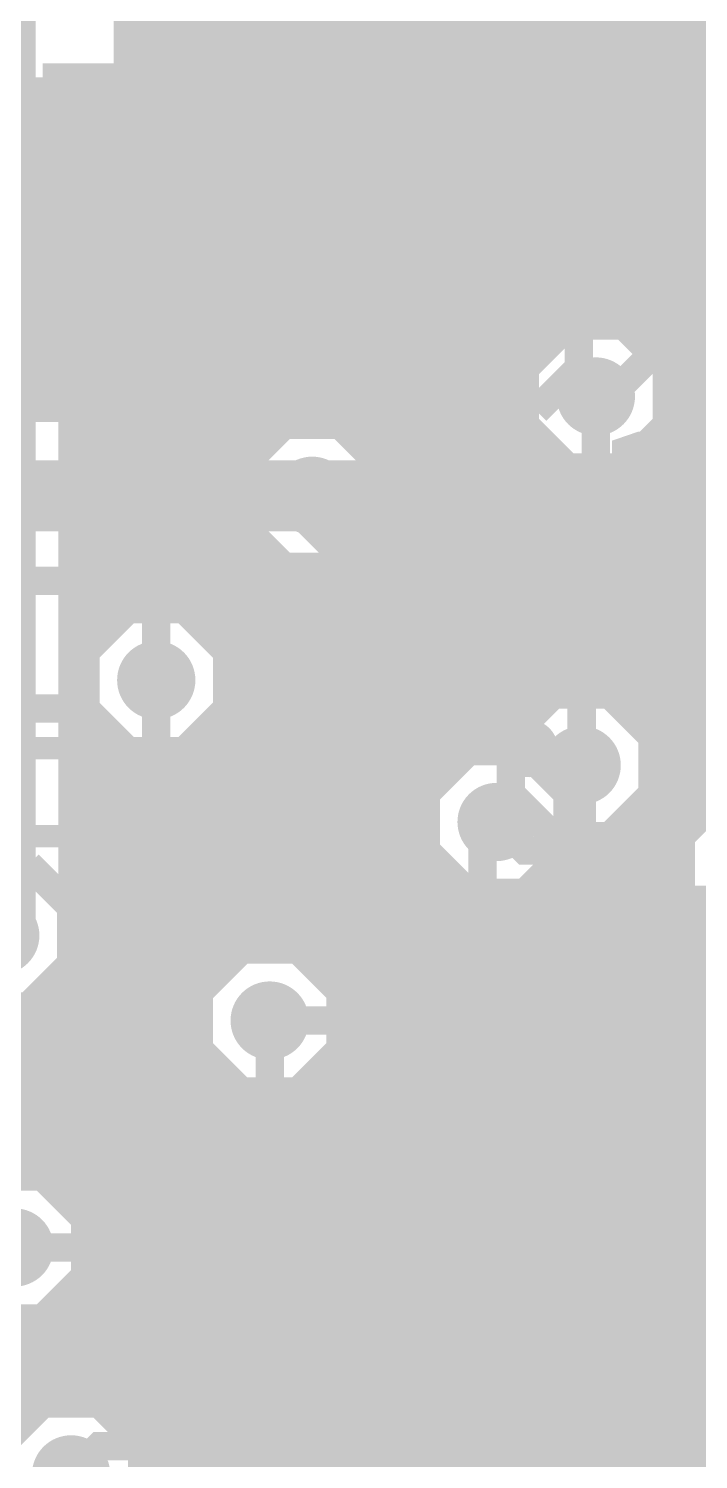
# Model space of a CAD drawing. Extents: x -5 to 208, y -5 to 206.
# Drawn here: x 66.8 to 72.8, y 148.34 to 161.16 of the extents above; entities that cross this region are included whole.
import ezdxf

# ---------------------------------------------------------------- set-up
doc = ezdxf.new("R2010")
doc.units = 0
doc.header["$MEASUREMENT"] = 0
doc.layers.get('0').update_dxf_attribs({"linetype": 'CONTINUOUS'})
for name, color, linetype in [('22-301-0_BOT', 7, 'CONTINUOUS'), ('22-301-0_DRD', 7, 'CONTINUOUS'), ('22-301-0_IN1', 1, 'CONTINUOUS'), ('22-301-0_IN2', 4, 'CONTINUOUS'), ('22-301-0_SMT', 5, 'CONTINUOUS'), ('22-301-0_SPT', 10, 'CONTINUOUS'), ('22-301-0_SST', 14, 'CONTINUOUS'), ('22-301-0_TOP', 9, 'CONTINUOUS'), ('THRUHOLE_TAP', 13, 'CONTINUOUS')]:
    doc.layers.add(name, color=color, linetype=linetype)

# ---------------------------------------------------------------- blocks, each defined once
blk = doc.blocks.new('ROUND_66')
at = {"const_width": 0.35052}
blk.add_lwpolyline([(-0.17526, 0, 1), (0.17526, 0, 1)], format="xyb", close=True, dxfattribs=at)
blk = doc.blocks.new('ROUND_69')
at = {"const_width": 0.35052}
blk.add_lwpolyline([(-0.17526, 0, 1), (0.17526, 0, 1)], format="xyb", close=True, dxfattribs=at)
blk = doc.blocks.new('ROUND_68')
at = {"const_width": 0.35052}
blk.add_lwpolyline([(-0.17526, 0, 1), (0.17526, 0, 1)], format="xyb", close=True, dxfattribs=at)
blk = doc.blocks.new('RECTANGLE_50')
blk.add_solid([(0.65024, 0.44958), (0.65024, -0.44958), (-0.65024, 0.44958), (-0.65024, -0.44958)])
blk = doc.blocks.new('ROUND_73')
at = {"const_width": 0.10033}
blk.add_lwpolyline([(-0.050164, 0, 1), (0.050164, 0, 1)], format="xyb", close=True, dxfattribs=at)

msp = doc.modelspace()

# ---------------------------------------------------------------- linework, layer by layer
at = {"layer": '22-301-0_BOT'}
for points, const_width in [([(66.929, 160.7185), (66.929, 157.7975)], 0.254), ([(77.61732, 160.7185), (66.929, 160.7185)], 0.254), ([(67.0814, 160.7185), (67.0814, 157.7975)], 0.254), ([(67.31, 160.7185), (67.31, 157.7975)], 0.254), ([(67.5386, 160.7185), (67.5386, 157.7975)], 0.254), ([(67.7672, 160.7185), (67.7672, 157.7975)], 0.254), ([(67.9958, 160.7185), (67.9958, 157.7975)], 0.254), ([(68.2244, 160.7185), (68.2244, 157.7975)], 0.254), ([(68.453, 160.7185), (68.453, 157.7975)], 0.254), ([(68.6816, 160.7185), (68.6816, 157.7975)], 0.254), ([(68.9102, 160.7185), (68.9102, 157.7975)], 0.254), ([(69.1388, 160.7185), (69.1388, 157.80512)], 0.254), ([(69.3674, 160.7185), (69.3674, 157.82798)], 0.254), ([(69.596, 160.7185), (69.596, 157.7975)], 0.254), ([(69.8246, 160.7185), (69.8246, 157.7975)], 0.254), ([(70.0532, 160.7185), (70.0532, 157.7975)], 0.254), ([(70.2818, 160.7185), (70.2818, 157.7975)], 0.254), ([(70.5104, 160.7185), (70.5104, 157.7975)], 0.254), ([(70.739, 160.7185), (70.739, 157.7975)], 0.254), ([(70.9676, 160.7185), (70.9676, 157.7975)], 0.254), ([(71.1962, 160.7185), (71.1962, 158.37662)], 0.254), ([(71.4248, 160.7185), (71.4248, 158.58744)], 0.254), ([(71.6534, 160.7185), (71.6534, 158.6865)], 0.254), ([(71.882, 160.7185), (71.882, 158.71952)], 0.254), ([(72.1106, 160.7185), (72.1106, 158.6865)], 0.254), ([(72.3392, 160.7185), (72.3392, 158.58744)], 0.254), ([(72.5678, 160.7185), (72.5678, 158.44266)], 0.254), ([(72.7964, 160.7185), (72.7964, 158.67126)], 0.254), ([(91.186, 160.528), (66.929, 160.528)], 0.254), ([(91.186, 160.2994), (66.929, 160.2994)], 0.254), ([(91.186, 160.0708), (66.929, 160.0708)], 0.254), ([(91.186, 159.8422), (66.929, 159.8422)], 0.254), ([(91.186, 159.6136), (66.929, 159.6136)], 0.254), ([(91.186, 159.385), (66.929, 159.385)], 0.254), ([(73.2917, 159.1564), (66.929, 159.1564)], 0.254), ([(73.19518, 159.07258), (72.53732, 158.41472)], 0.254), ([(73.0504, 158.9278), (66.929, 158.9278)], 0.254), ([(71.69912, 158.6992), (66.929, 158.6992)], 0.254), ([(69.342, 156.972), (72.263, 156.972), (73.787, 158.496), (90.932, 158.496)], 0.635), ([(72.8218, 158.6992), (72.06234, 158.6992)], 0.254), ([(71.27748, 158.4706), (66.929, 158.4706)], 0.254), ([(72.5932, 158.4706), (72.48398, 158.4706)], 0.254), ([(71.11238, 158.242), (66.929, 158.242)], 0.254), ([(71.03872, 158.0134), (66.929, 158.0134)], 0.254), ([(69.342, 156.972), (50.038, 156.972), (49.276, 157.734), (36.83, 157.734)], 0.635), ([(71.02348, 157.861), (71.02583, 157.79749)], 0.254), ([(69.10832, 157.7975), (66.929, 157.7975)], 0.254), ([(69.06768, 157.7848), (66.929, 157.7848)], 0.254), ([(71.02602, 157.7975), (69.57314, 157.7975)], 0.254), ([(71.02856, 157.7848), (69.61632, 157.7848)], 0.254), ([(-2.54, 155.956), (49.276, 155.956), (49.53, 156.21), (72.517, 156.21), (73.66, 157.353), (75.692, 157.353)], 0.254), ([(72.517, 155.575), (68.76288, 155.575)], 0.254), ([(68.9102, 155.575), (68.9102, 153.12898)], 0.254), ([(69.1388, 155.575), (69.1388, 153.1112)], 0.254), ([(69.3674, 155.575), (69.3674, 153.02738)], 0.254), ([(69.596, 155.575), (69.596, 152.84958)], 0.254), ([(69.8246, 155.575), (69.8246, 137.0965)], 0.254), ([(70.0532, 155.575), (70.0532, 136.99744)], 0.254), ([(70.2818, 155.575), (70.2818, 154.53106)], 0.254), ([(70.5104, 155.575), (70.5104, 154.75966)], 0.254), ([(70.739, 155.575), (70.739, 154.86888)], 0.254), ([(70.9676, 155.575), (70.9676, 154.90698)], 0.254), ([(71.1962, 155.575), (71.1962, 155.20924)], 0.254), ([(71.4248, 155.575), (71.4248, 155.34894)], 0.254), ([(71.6534, 155.575), (71.6534, 155.4099)], 0.254), ([(71.882, 155.575), (71.882, 155.40736)], 0.254), ([(72.1106, 155.575), (72.1106, 155.33878)], 0.254), ([(72.3392, 155.575), (72.3392, 155.18638)], 0.254), ([(72.5678, 155.57754), (72.5678, 154.83332)], 0.254), ([(72.7964, 155.6385), (72.7964, 154.37866)], 0.254), ([(74.07656, 155.4988), (68.7832, 155.4988)], 0.254), ([(67.945, 139.319), (67.945, 155.321)], 0.254), ([(71.27494, 155.2702), (68.80098, 155.2702)], 0.254), ([(74.28738, 155.2702), (72.23506, 155.2702)], 0.254), ([(71.04634, 155.0416), (68.75526, 155.0416)], 0.254), ([(74.676, 155.0416), (72.46366, 155.0416)], 0.254), ([(70.5993, 154.813), (68.63588, 154.813)], 0.254), ([(68.6816, 154.88158), (68.6816, 153.08326)], 0.254), ([(74.676, 154.813), (72.57288, 154.813)], 0.254), ([(68.58, 154.74442), (68.58, 153.04008)], 0.254), ([(70.3199, 154.5844), (68.58, 154.5844)], 0.254), ([(74.676, 154.5844), (72.61098, 154.5844)], 0.254), ([(70.19036, 154.3558), (68.58, 154.3558)], 0.254), ([(72.5678, 154.28468), (72.5678, 154.15006)], 0.254), ([(72.76338, 154.3558), (72.58812, 154.3558)], 0.254), ([(70.13956, 154.1272), (68.58, 154.1272)], 0.254), ([(69.977, 125.476), (69.977, 127.381), (69.469, 127.889), (69.469, 129.032), (69.977, 129.54), (69.977, 133.096), (69.342, 133.731), (69.342, 135.001), (70.866, 136.525), (70.866, 153.924), (70.993, 154.051)], 0.254), ([(72.55256, 154.1272), (72.49668, 154.1272)], 0.254), ([(70.14972, 153.8986), (68.58, 153.8986)], 0.254), ([(72.45096, 153.8986), (72.3011, 153.8986)], 0.254), ([(72.3392, 153.93162), (72.3392, 141.9352)], 0.254), ([(72.1106, 153.77922), (72.1106, 141.85138)], 0.254), ([(70.22338, 153.67), (68.58, 153.67)], 0.254), ([(70.231, 153.6573), (70.231, 136.84758)], 0.254), ([(72.42048, 153.67), (71.76008, 153.67)], 0.254), ([(71.882, 153.71064), (71.882, 141.67358)], 0.254), ([(71.6534, 153.50236), (71.6534, 138.84402)], 0.254), ([(70.231, 153.4414), (68.58, 153.4414)], 0.254), ([(72.45096, 153.4414), (71.59498, 153.4414)], 0.254), ([(71.501, 153.36012), (71.501, 138.69162)], 0.254), ([(66.548, 153.035), (63.627, 150.114), (0.635, 150.114)], 0.635), ([(70.231, 153.2128), (68.58, 153.2128)], 0.254), ([(72.55256, 153.2128), (71.501, 153.2128)], 0.254), ([(72.5678, 153.18994), (72.5678, 141.95298)], 0.254), ([(70.231, 152.9842), (69.44106, 152.9842)], 0.254), ([(72.644, 152.9842), (71.501, 152.9842)], 0.254), ([(72.644, 153.09342), (72.644, 141.94536)], 0.254), ([(70.231, 152.7556), (69.66966, 152.7556)], 0.254), ([(72.644, 152.7556), (71.501, 152.7556)], 0.254), ([(70.231, 152.527), (69.77888, 152.527)], 0.254), ([(72.644, 152.527), (71.501, 152.527)], 0.254), ([(68.961, 152.273), (68.961, 136.779), (68.834, 136.652), (68.834, 133.096), (69.469, 132.461), (69.469, 130.175), (68.961, 129.667), (68.961, 127.254)], 0.254), ([(70.231, 152.2984), (69.81698, 152.2984)], 0.254), ([(72.644, 152.2984), (71.501, 152.2984)], 0.254), ([(70.231, 152.0698), (69.79412, 152.0698)], 0.254), ([(72.644, 152.0698), (71.501, 152.0698)], 0.254), ([(70.231, 151.8412), (69.70268, 151.8412)], 0.254), ([(72.644, 151.8412), (71.501, 151.8412)], 0.254), ([(69.596, 151.69642), (69.596, 137.12952)], 0.254), ([(69.596, 151.69642), (69.596, 137.12952)], 0.254), ([(70.231, 151.6126), (69.596, 151.6126)], 0.254), ([(72.644, 151.6126), (71.501, 151.6126)], 0.254), ([(70.231, 151.384), (69.596, 151.384)], 0.254), ([(72.644, 151.384), (71.501, 151.384)], 0.254), ([(70.231, 151.1554), (69.596, 151.1554)], 0.254), ([(72.644, 151.1554), (71.501, 151.1554)], 0.254), ([(70.231, 150.9268), (69.596, 150.9268)], 0.254), ([(72.644, 150.9268), (71.501, 150.9268)], 0.254), ([(70.231, 150.6982), (69.596, 150.6982)], 0.254), ([(72.644, 150.6982), (71.501, 150.6982)], 0.254), ([(70.231, 150.4696), (69.596, 150.4696)], 0.254), ([(72.644, 150.4696), (71.501, 150.4696)], 0.254), ([(66.675, 150.241), (66.421, 149.987), (66.421, 147.447), (66.675, 147.193), (66.675, 145.415), (65.659, 144.399), (65.659, 133.35), (67.31, 131.699)], 0.254), ([(70.231, 150.241), (69.596, 150.241)], 0.254), ([(72.644, 150.241), (71.501, 150.241)], 0.254), ([(70.231, 150.0124), (69.596, 150.0124)], 0.254), ([(72.644, 150.0124), (71.501, 150.0124)], 0.254), ([(70.231, 149.7838), (69.596, 149.7838)], 0.254), ([(72.644, 149.7838), (71.501, 149.7838)], 0.254), ([(70.231, 149.5552), (69.596, 149.5552)], 0.254), ([(72.644, 149.5552), (71.501, 149.5552)], 0.254), ([(70.231, 149.3266), (69.596, 149.3266)], 0.254), ([(72.644, 149.3266), (71.501, 149.3266)], 0.254), ([(70.231, 149.098), (69.596, 149.098)], 0.254), ([(72.644, 149.098), (71.501, 149.098)], 0.254), ([(70.231, 148.8694), (69.596, 148.8694)], 0.254), ([(72.644, 148.8694), (71.501, 148.8694)], 0.254), ([(70.231, 148.6408), (69.596, 148.6408)], 0.254), ([(72.644, 148.6408), (71.501, 148.6408)], 0.254), ([(70.231, 148.4122), (69.596, 148.4122)], 0.254), ([(72.644, 148.4122), (71.501, 148.4122)], 0.254)]:
    msp.add_lwpolyline(points, dxfattribs=dict(at, const_width=const_width))
at = {"layer": '22-301-0_BOT', "const_width": 0.254}
for points in [[(71.882, 158.71952, 0.4142136), (71.02348, 157.861)], [(72.53732, 158.41472, 0.2207952), (71.882, 158.71893)], [(69.342, 157.83052, 0.0690749), (69.10816, 157.79806)], [(69.57314, 157.7975, 0.0683584), (69.342, 157.82925)], [(72.517, 155.575, 0.1989118), (72.96601, 155.76099)], [(68.80352, 155.321, 0.0754212), (68.76489, 155.57562)], [(71.755, 155.41752, 0.2966368), (70.97014, 154.90698)], [(72.61352, 154.559, 0.4142136), (71.755, 155.41752)], [(68.58, 154.74442, 0.1864199), (68.80271, 155.321)], [(70.97014, 154.90698, 0.4064154), (70.13702, 154.051)], [(71.77532, 153.70048, 0.4072997), (72.61352, 154.559)], [(73.279, 154.52852, 0.4142136), (72.42048, 153.67)], [(70.13448, 154.051, 0.1197913), (70.23027, 153.65692)], [(71.501, 153.36012, 0.1292972), (71.77278, 153.70048)], [(72.42048, 153.67, 0.1864202), (72.6434, 153.09287)], [(68.961, 153.13152, 0.115762), (68.5791, 153.0419)], [(69.81952, 152.273, 0.4142136), (68.961, 153.13152)], [(69.596, 151.69642, 0.1864199), (69.81871, 152.273)]]:
    msp.add_lwpolyline(points, format="xyb", dxfattribs=at)
at = {"layer": '22-301-0_DRD', "const_width": 0.254}
for points in [[(70.8406, 159.004), (70.4596, 158.623)], [(70.8406, 159.004), (70.4596, 158.623)], [(71.3486, 159.004), (70.8406, 159.004)], [(71.3486, 159.004), (70.8406, 159.004)], [(71.7296, 158.623), (71.3486, 159.004)], [(71.7296, 158.623), (71.3486, 159.004)], [(70.4596, 158.623), (70.4596, 158.115)], [(70.4596, 158.623), (70.4596, 158.115)], [(71.7296, 158.115), (71.7296, 158.623)], [(71.7296, 158.115), (71.7296, 158.623)], [(71.628, 158.496), (71.247, 158.115)], [(72.136, 158.496), (71.628, 158.496)], [(72.517, 158.115), (72.136, 158.496)], [(70.4596, 158.115), (70.8406, 157.734)], [(70.4596, 158.115), (70.8406, 157.734)], [(71.247, 158.115), (71.247, 157.607)], [(71.3486, 157.734), (71.7296, 158.115)], [(71.3486, 157.734), (71.7296, 158.115)], [(72.517, 157.607), (72.517, 158.115)], [(70.8406, 157.734), (71.3486, 157.734)], [(70.8406, 157.734), (71.3486, 157.734)], [(69.088, 157.607), (68.707, 157.226)], [(69.088, 157.607), (68.707, 157.226)], [(69.596, 157.607), (69.088, 157.607)], [(69.596, 157.607), (69.088, 157.607)], [(69.977, 157.226), (69.596, 157.607)], [(69.977, 157.226), (69.596, 157.607)], [(71.247, 157.607), (71.628, 157.226)], [(72.136, 157.226), (72.517, 157.607)], [(68.707, 157.226), (68.707, 156.718)], [(68.707, 157.226), (68.707, 156.718)], [(69.977, 156.718), (69.977, 157.226)], [(69.977, 156.718), (69.977, 157.226)], [(71.628, 157.226), (72.136, 157.226)], [(68.707, 156.718), (69.088, 156.337)], [(68.707, 156.718), (69.088, 156.337)], [(69.596, 156.337), (69.977, 156.718)], [(69.596, 156.337), (69.977, 156.718)], [(69.088, 156.337), (69.596, 156.337)], [(69.088, 156.337), (69.596, 156.337)], [(67.691, 155.956), (67.31, 155.575)], [(68.199, 155.956), (67.691, 155.956)], [(68.58, 155.575), (68.199, 155.956)], [(67.31, 155.575), (67.31, 155.067)], [(68.58, 155.067), (68.58, 155.575)], [(71.501, 155.194), (71.12, 154.813)], [(72.009, 155.194), (71.501, 155.194)], [(72.39, 154.813), (72.009, 155.194)], [(67.31, 155.067), (67.691, 154.686)], [(68.199, 154.686), (68.58, 155.067)], [(71.12, 154.813), (71.12, 154.305)], [(72.39, 154.305), (72.39, 154.813)], [(67.691, 154.686), (68.199, 154.686)], [(70.739, 154.686), (70.358, 154.305)], [(71.247, 154.686), (70.739, 154.686)], [(71.628, 154.305), (71.247, 154.686)], [(70.358, 154.305), (70.358, 153.797)], [(71.12, 154.305), (71.501, 153.924)], [(71.628, 153.797), (71.628, 154.305)], [(72.009, 153.924), (72.39, 154.305)], [(73.025, 154.305), (72.644, 153.924)], [(71.501, 153.924), (72.009, 153.924)], [(72.644, 153.924), (72.644, 153.416)], [(70.358, 153.797), (70.739, 153.416)], [(71.247, 153.416), (71.628, 153.797)], [(66.802, 153.67), (66.294, 153.67)], [(67.183, 153.289), (66.802, 153.67)], [(70.739, 153.416), (71.247, 153.416)], [(72.644, 153.416), (73.025, 153.035)], [(67.183, 152.781), (67.183, 153.289)], [(68.707, 152.908), (68.326, 152.527)], [(69.215, 152.908), (68.707, 152.908)], [(69.596, 152.527), (69.215, 152.908)], [(66.802, 152.4), (67.183, 152.781)], [(68.326, 152.527), (68.326, 152.019)], [(69.596, 152.019), (69.596, 152.527)], [(66.294, 152.4), (66.802, 152.4)], [(68.326, 152.019), (68.707, 151.638)], [(69.215, 151.638), (69.596, 152.019)], [(68.707, 151.638), (69.215, 151.638)], [(66.929, 150.876), (66.421, 150.876)], [(67.31, 150.495), (66.929, 150.876)], [(67.31, 149.987), (67.31, 150.495)], [(66.929, 149.606), (67.31, 149.987)], [(66.421, 149.606), (66.929, 149.606)], [(66.929, 148.844), (66.548, 148.463)], [(67.437, 148.844), (66.929, 148.844)], [(67.818, 148.463), (67.437, 148.844)], [(67.818, 147.955), (67.818, 148.463)]]:
    msp.add_lwpolyline(points, dxfattribs=at)
at = {"layer": '22-301-0_IN1', "const_width": 0.254}
for points in [[(67.691, 203.327), (67.691, 155.95092)], [(67.8688, 203.327), (67.8688, 155.99664)], [(68.0974, 203.327), (68.0974, 155.98394)], [(68.326, 203.327), (68.326, 155.88488)], [(68.5546, 203.327), (68.5546, 155.62072)], [(70.1548, 203.327), (70.1548, 136.65708)], [(71.755, 203.327), (71.755, 158.52902)], [(71.9836, 203.327), (71.9836, 158.53156)], [(72.2122, 203.327), (72.2122, 158.45536)], [(72.4408, 203.327), (72.4408, 158.24708)], [(72.6694, 203.327), (72.6694, 153.96972)], [(72.898, 203.327), (72.898, 154.23388)], [(71.5264, 196.43344), (71.5264, 158.44012)], [(70.3834, 196.11594), (70.3834, 154.35072)], [(71.2978, 196.07022), (71.2978, 158.20898)], [(70.612, 195.96608), (70.612, 154.61488)], [(70.8406, 195.91528), (70.8406, 154.71394)], [(71.0692, 195.94576), (71.0692, 154.72664)], [(68.7832, 193.92138), (68.7832, 157.35808)], [(69.9262, 193.96202), (69.9262, 157.31998)], [(69.6976, 193.73088), (69.6976, 157.55112)], [(69.0118, 193.71564), (69.0118, 157.56636)], [(69.2404, 193.6369), (69.2404, 157.64256)], [(69.469, 193.64198), (69.469, 157.64002)], [(77.37094, 161.0614), (67.691, 161.0614)], [(79.883, 160.8328), (67.691, 160.8328)], [(79.883, 160.6042), (67.691, 160.6042)], [(79.883, 160.3756), (67.691, 160.3756)], [(79.883, 160.147), (67.691, 160.147)], [(79.883, 159.9184), (67.691, 159.9184)], [(79.883, 159.6898), (67.691, 159.6898)], [(79.883, 159.4612), (67.691, 159.4612)], [(79.883, 159.2326), (67.691, 159.2326)], [(79.883, 159.004), (67.691, 159.004)], [(79.883, 158.7754), (67.691, 158.7754)], [(79.883, 158.5468), (67.691, 158.5468)], [(71.37908, 158.3182), (67.691, 158.3182)], [(79.883, 158.3182), (72.38492, 158.3182)], [(71.24192, 158.0896), (67.691, 158.0896)], [(79.883, 158.0896), (72.52208, 158.0896)], [(71.20128, 157.861), (67.691, 157.861)], [(75.23988, 157.861), (72.56272, 157.861)], [(69.17944, 157.6324), (67.691, 157.6324)], [(71.24192, 157.6324), (69.50202, 157.6324)], [(75.07224, 157.6324), (72.52208, 157.6324)], [(71.2978, 157.51302), (71.2978, 155.06192)], [(72.4408, 157.47238), (72.4408, 141.77264)], [(68.81622, 157.4038), (67.691, 157.4038)], [(71.37908, 157.4038), (69.86778, 157.4038)], [(75.01382, 157.4038), (72.38492, 157.4038)], [(71.5264, 157.28188), (71.5264, 155.19908)], [(72.2122, 157.26664), (72.2122, 155.06192)], [(68.69176, 157.1752), (67.691, 157.1752)], [(75.03414, 157.1752), (69.9897, 157.1752)], [(71.755, 157.19298), (71.755, 155.23972)], [(71.9836, 157.1879), (71.9836, 155.19908)], [(68.66128, 156.9466), (67.691, 156.9466)], [(75.1459, 156.9466), (70.02018, 156.9466)], [(68.71208, 156.718), (67.691, 156.718)], [(75.44816, 156.718), (69.97192, 156.718)], [(68.7832, 156.58338), (68.7832, 152.92832)], [(69.9262, 156.62402), (69.9262, 136.86536)], [(68.86194, 156.4894), (67.691, 156.4894)], [(74.38136, 156.4894), (69.81952, 156.4894)], [(69.0118, 156.37764), (69.0118, 152.95118)], [(69.6976, 156.39288), (69.6976, 136.94156)], [(74.19594, 156.2608), (67.691, 156.2608)], [(69.2404, 156.2989), (69.2404, 152.89276)], [(69.469, 156.30398), (69.469, 152.72512)], [(74.12736, 156.0322), (67.691, 156.0322)], [(74.14006, 155.8036), (68.42252, 155.8036)], [(74.23912, 155.575), (68.57492, 155.575)], [(74.50074, 155.3464), (68.62318, 155.3464)], [(71.36638, 155.1178), (68.5927, 155.1178)], [(78.82636, 155.1178), (72.14108, 155.1178)], [(68.5546, 155.01874), (68.5546, 152.81656)], [(71.16064, 154.8892), (68.47078, 154.8892)], [(78.89494, 154.8892), (72.34936, 154.8892)], [(67.691, 154.69108), (67.691, 148.66112)], [(67.78244, 154.6606), (67.691, 154.6606)], [(67.8688, 154.64536), (67.8688, 139.99464)], [(68.0974, 154.65806), (68.0974, 139.98194)], [(70.69074, 154.6606), (68.10502, 154.6606)], [(68.326, 154.75712), (68.326, 152.5143)], [(79.08036, 154.6606), (72.42556, 154.6606)], [(70.42912, 154.432), (67.691, 154.432)], [(79.883, 154.432), (72.42302, 154.432)], [(70.33006, 154.2034), (67.691, 154.2034)], [(72.85736, 154.2034), (72.33412, 154.2034)], [(72.2122, 154.05608), (72.2122, 141.70406)], [(70.31736, 153.9748), (67.691, 153.9748)], [(71.755, 153.87828), (71.755, 120.06072)], [(71.9836, 153.91892), (71.9836, 141.51864)], [(72.67194, 153.9748), (72.10298, 153.9748)], [(70.38594, 153.7462), (67.691, 153.7462)], [(70.3834, 153.74874), (70.3834, 126.01956)], [(72.60336, 153.7462), (71.60006, 153.7462)], [(71.5264, 153.62936), (71.5264, 120.02008)], [(70.57136, 153.5176), (67.691, 153.5176)], [(72.61606, 153.5176), (71.41464, 153.5176)], [(70.612, 153.48712), (70.612, 125.7173)], [(70.8406, 153.38806), (70.8406, 124.88672)], [(71.0692, 153.37536), (71.0692, 112.91824)], [(71.2978, 153.44394), (71.2978, 119.88292)], [(72.6694, 153.36774), (72.6694, 141.75994)], [(72.71512, 153.289), (67.691, 153.289)], [(72.898, 153.10612), (72.898, 141.66088)], [(72.97674, 153.0604), (67.691, 153.0604)], [(68.57238, 152.8318), (67.691, 152.8318)], [(73.44664, 152.8318), (69.34708, 152.8318)], [(68.36664, 152.6032), (67.691, 152.6032)], [(73.65238, 152.6032), (69.55536, 152.6032)], [(68.2879, 152.3746), (67.691, 152.3746)], [(79.883, 152.3746), (69.63156, 152.3746)], [(68.29298, 152.146), (67.691, 152.146)], [(79.883, 152.146), (69.62902, 152.146)], [(68.326, 152.02916), (68.326, 139.88288)], [(68.38188, 151.9174), (67.691, 151.9174)], [(79.883, 151.9174), (69.54012, 151.9174)], [(68.5546, 151.7269), (68.5546, 139.61872)], [(69.469, 151.82088), (69.469, 136.93902)], [(68.61302, 151.6888), (67.691, 151.6888)], [(68.7832, 151.61514), (68.7832, 137.38098)], [(69.0118, 151.59482), (69.0118, 136.61898)], [(69.2404, 151.65324), (69.2404, 136.85012)], [(79.883, 151.6888), (69.30898, 151.6888)], [(79.883, 151.4602), (67.691, 151.4602)], [(79.883, 151.2316), (67.691, 151.2316)], [(79.883, 151.003), (67.691, 151.003)], [(79.883, 150.7744), (67.691, 150.7744)], [(79.883, 150.5458), (67.691, 150.5458)], [(79.883, 150.3172), (67.691, 150.3172)], [(79.883, 150.0886), (67.691, 150.0886)], [(79.883, 149.86), (67.691, 149.86)], [(79.883, 149.6314), (67.691, 149.6314)], [(79.883, 149.4028), (67.691, 149.4028)], [(79.883, 149.1742), (67.691, 149.1742)], [(79.883, 148.9456), (67.691, 148.9456)], [(79.883, 148.717), (67.691, 148.717)], [(79.883, 148.4884), (67.80276, 148.4884)], [(79.62138, 148.2598), (67.86118, 148.2598)]]:
    msp.add_lwpolyline(points, dxfattribs=at)
for points in [[(71.882, 158.54172, 0.4142136), (71.20128, 157.861)], [(72.56272, 157.861, 0.4142136), (71.882, 158.54172)], [(71.20128, 157.861, 0.4142136), (71.882, 157.18028)], [(71.882, 157.18028, 0.4142136), (72.56272, 157.861)], [(69.342, 157.65272, 0.4142136), (68.66128, 156.972)], [(70.02272, 156.972, 0.4142136), (69.342, 157.65272)], [(68.66128, 156.972, 0.4142136), (69.342, 156.29128)], [(69.342, 156.29128, 0.4142136), (70.02272, 156.972)], [(67.945, 156.00172, 0.0961162), (67.69043, 155.95233)], [(68.62572, 155.321, 0.4142136), (67.945, 156.00172)], [(67.945, 154.64028, 0.4142136), (68.62572, 155.321)], [(71.755, 155.23972, 0.3451655), (71.0946, 154.72156)], [(72.43572, 154.559, 0.4142136), (71.755, 155.23972)], [(67.691, 154.69108, 0.0961154), (67.945, 154.6418)], [(70.993, 154.73172, 0.4142136), (70.31228, 154.051)], [(71.0946, 154.72156, 0.0376106), (70.993, 154.72921)], [(71.755, 153.87828, 0.4142136), (72.43572, 154.559)], [(73.279, 154.35072, 0.4142136), (72.59828, 153.67)], [(70.31228, 154.051, 0.4142136), (70.993, 153.37028)], [(70.993, 153.37028, 0.3441513), (71.6534, 153.8859)], [(71.6534, 153.8859, 0.0374706), (71.755, 153.87828)], [(72.59828, 153.67, 0.4142136), (73.279, 152.98928)], [(68.961, 152.95372, 0.4142136), (68.28028, 152.273)], [(69.64172, 152.273, 0.4142136), (68.961, 152.95372)], [(68.28028, 152.273, 0.4142136), (68.961, 151.59228)], [(68.961, 151.59228, 0.4142136), (69.64172, 152.273)], [(67.86372, 148.209, 0.1838455), (67.6915, 148.66156)]]:
    msp.add_lwpolyline(points, format="xyb", dxfattribs=at)
at = {"layer": '22-301-0_IN2', "const_width": 0.254}
for points in [[(67.691, 178.8668), (67.691, 157.49016)], [(67.8688, 178.8668), (67.8688, 157.66796)], [(68.0974, 178.8668), (68.0974, 157.89656)], [(68.326, 178.8668), (68.326, 158.12516)], [(68.5546, 178.8668), (68.5546, 158.35376)], [(68.7832, 178.8668), (68.7832, 158.58236)], [(69.0118, 178.8668), (69.0118, 158.81096)], [(69.2404, 178.8668), (69.2404, 159.03956)], [(69.469, 178.8668), (69.469, 159.26816)], [(69.6976, 178.8668), (69.6976, 159.49676)], [(69.9262, 178.8668), (69.9262, 159.72536)], [(70.1548, 178.8668), (70.1548, 159.95396)], [(70.3834, 178.8668), (70.3834, 160.18256)], [(70.612, 178.8668), (70.612, 160.41116)], [(70.8406, 178.8668), (70.8406, 160.63976)], [(71.0692, 178.8668), (71.0692, 160.86836)], [(71.2978, 178.8668), (71.2978, 161.09696)], [(67.945, 155.321), (67.945, 157.099), (73.152, 162.306), (87.757, 162.306), (92.075, 166.624), (95.377, 166.624), (96.266, 167.513), (96.901, 167.513), (97.917, 166.497), (104.775, 166.497), (105.41, 167.132)], [(192.405, 165.735), (192.405, 165.862), (190.881, 167.386), (166.37, 167.386), (164.211, 165.227), (114.427, 165.227), (114.173, 164.973), (93.98, 164.973), (89.789, 160.782), (72.39, 160.782), (70.231, 158.623), (70.231, 153.797), (70.739, 153.289), (72.898, 153.289), (73.279, 153.67)], [(72.82942, 162.62858), (67.691, 157.49016)], [(71.4121, 161.2138), (67.691, 161.2138)], [(71.1835, 160.9852), (67.691, 160.9852)], [(70.9549, 160.7566), (67.691, 160.7566)], [(70.7263, 160.528), (67.691, 160.528)], [(70.4977, 160.2994), (67.691, 160.2994)], [(72.57796, 160.3248), (70.6882, 158.4325)], [(71.882, 157.861), (72.009, 157.861), (74.422, 160.274), (115.57, 160.274), (115.697, 160.401)], [(73.8251, 160.3248), (72.02678, 158.52394)], [(73.7997, 160.2994), (72.55256, 160.2994)], [(73.8251, 160.3248), (72.57796, 160.3248)], [(72.6694, 160.3248), (72.6694, 159.16656)], [(72.898, 160.3248), (72.898, 159.39516)], [(72.4408, 160.1851), (72.4408, 158.93796)], [(70.2691, 160.0708), (67.691, 160.0708)], [(121.539, 160.147), (121.031, 159.639), (74.676, 159.639), (71.755, 156.718), (71.755, 154.559)], [(73.5711, 160.0708), (72.32396, 160.0708)], [(72.2122, 159.9565), (72.2122, 158.70936)], [(70.0405, 159.8422), (67.691, 159.8422)], [(73.3425, 159.8422), (72.09536, 159.8422)], [(71.9836, 159.7279), (71.9836, 158.53156)], [(69.8119, 159.6136), (67.691, 159.6136)], [(73.1139, 159.6136), (71.86676, 159.6136)], [(69.5833, 159.385), (67.691, 159.385)], [(72.8853, 159.385), (71.63816, 159.385)], [(71.755, 159.4993), (71.755, 158.52902)], [(71.5264, 159.2707), (71.5264, 158.44012)], [(69.3547, 159.1564), (67.691, 159.1564)], [(72.6567, 159.1564), (71.40956, 159.1564)], [(71.2978, 159.0421), (71.2978, 158.20898)], [(69.1261, 158.9278), (67.691, 158.9278)], [(72.4281, 158.9278), (71.18096, 158.9278)], [(71.0692, 158.8135), (71.0692, 154.72664)], [(68.8975, 158.6992), (67.691, 158.6992)], [(72.1995, 158.6992), (70.95236, 158.6992)], [(70.8406, 158.5849), (70.8406, 154.71394)], [(68.6689, 158.4706), (67.691, 158.4706)], [(70.6882, 158.4325), (70.6882, 154.65806)], [(71.57974, 158.4706), (70.72376, 158.4706)], [(68.4403, 158.242), (67.691, 158.242)], [(71.31812, 158.242), (70.6882, 158.242)], [(68.2117, 158.0134), (67.691, 158.0134)], [(71.21906, 158.0134), (70.6882, 158.0134)], [(67.9831, 157.7848), (67.691, 157.7848)], [(71.20636, 157.7848), (70.6882, 157.7848)], [(67.7545, 157.5562), (67.691, 157.5562)], [(71.27494, 157.5562), (70.6882, 157.5562)], [(71.2978, 157.51302), (71.2978, 156.718)], [(71.46036, 157.3276), (70.6882, 157.3276)], [(71.62292, 157.23108), (71.43496, 157.04566)], [(71.5264, 157.28188), (71.5264, 157.13456)], [(71.4883, 157.099), (70.6882, 157.099)], [(71.3232, 156.8704), (70.6882, 156.8704)], [(71.2978, 156.718), (71.2978, 155.06192)], [(71.2978, 156.6418), (70.6882, 156.6418)], [(71.2978, 156.4132), (70.6882, 156.4132)], [(71.2978, 156.1846), (70.6882, 156.1846)], [(71.2978, 155.956), (70.6882, 155.956)], [(71.2978, 155.7274), (70.6882, 155.7274)], [(71.2978, 155.4988), (70.6882, 155.4988)], [(71.2978, 155.2702), (70.6882, 155.2702)], [(33.147, 155.067), (67.183, 155.067), (69.469, 152.781), (73.533, 152.781), (73.914, 153.162), (74.041, 153.162)], [(71.27494, 155.0416), (70.6882, 155.0416)], [(71.12508, 154.813), (70.6882, 154.813)], [(70.993, 154.051), (71.247, 153.797), (72.39, 153.797), (73.025, 154.432), (73.66, 154.432), (74.295, 153.797), (79.121, 153.797), (80.137, 154.813), (107.442, 154.813), (107.569, 154.686)], [(106.553, 154.051), (80.137, 154.051), (78.359, 152.273), (68.961, 152.273)], [(110.617, 152.019), (110.363, 151.765), (98.679, 151.765), (96.901, 149.987), (92.837, 149.987), (92.583, 150.241), (66.675, 150.241)], [(118.237, 149.733), (117.729, 150.241), (98.425, 150.241), (96.901, 148.717), (91.313, 148.717), (91.059, 148.971), (64.897, 148.971), (64.643, 148.717)], [(67.183, 148.209), (67.437, 148.463), (90.551, 148.463), (90.805, 148.209), (98.806, 148.209), (100.33, 149.733), (116.078, 149.733), (116.84, 148.971), (116.967, 148.971)], [(64.389, 149.606), (64.516, 149.479), (92.075, 149.479)]]:
    msp.add_lwpolyline(points, dxfattribs=at)
for points in [[(71.882, 158.54172, 0.4142136), (71.20128, 157.861)], [(72.02678, 158.52394, 0.0538056), (71.882, 158.53956)], [(71.20128, 157.861, 0.3040296), (71.62292, 157.23108)], [(71.43242, 157.04058, 0.1989124), (71.2988, 156.718)], [(71.43242, 157.04058, 0.1989124), (71.2988, 156.718)], [(71.2978, 155.06192, 0.1489953), (71.09502, 154.72145)], [(70.993, 154.73172, 0.116858), (70.68755, 154.65934)], [(71.0946, 154.72156, 0.0376106), (70.993, 154.72921)]]:
    msp.add_lwpolyline(points, format="xyb", dxfattribs=at)
at = {"layer": '22-301-0_SST'}
for points, const_width in [([(66.294, 161.5186), (70.104, 161.5186), (70.104, 158.496), (65.7606, 158.496), (65.7606, 160.9852), (66.294, 161.5186)], 0.20066), ([(73.14184, 160.5788), (72.29602, 160.5788), (72.12584, 160.63976), (72.12584, 160.99536), (72.29602, 161.05378), (73.14184, 161.05378)], 0.1524), ([(72.12584, 159.85998), (72.12584, 160.0962)], 0.1524), ([(72.12584, 159.97936), (73.14184, 159.97936), (72.97166, 160.0962)], 0.1524), ([(72.12584, 159.37738), (73.14184, 159.02178), (73.14184, 159.49676)], 0.1524), ([(69.596, 154.7114), (65.786, 154.7114), (65.786, 157.734), (70.1294, 157.734), (70.1294, 155.2448), (69.596, 154.7114)], 0.20066), ([(73.11898, 156.99486), (72.27316, 156.99486), (72.10298, 157.05582), (72.10298, 157.41142), (72.27316, 157.46984), (73.11898, 157.46984)], 0.1524), ([(72.10298, 156.15666), (72.10298, 156.63164), (72.78116, 156.15666), (72.95134, 156.15666), (73.11898, 156.21762), (73.11898, 156.57322), (72.95134, 156.63164)], 0.1524), ([(72.61098, 155.37942), (72.78116, 155.31846), (72.95134, 155.31846), (73.11898, 155.37942), (73.11898, 155.73502), (72.95134, 155.79344), (72.78116, 155.79344), (72.61098, 155.73502), (72.61098, 155.37942), (72.44334, 155.31846), (72.27316, 155.31846), (72.10298, 155.37942), (72.10298, 155.73502), (72.27316, 155.79344), (72.44334, 155.79344), (72.61098, 155.73502)], 0.1524), ([(71.20636, 154.87142), (71.20636, 154.5463)], 0.1524), ([(71.34352, 154.87904), (71.34352, 154.53868)], 0.1524), ([(71.45528, 154.76728), (71.11492, 154.76728)], 0.1524), ([(71.44766, 154.63012), (71.12254, 154.63012)], 0.1524), ([(69.596, 150.9014), (65.786, 150.9014), (65.786, 153.924), (70.1294, 153.924), (70.1294, 151.4348), (69.596, 150.9014)], 0.20066), ([(73.11898, 152.93086), (72.27316, 152.93086), (72.10298, 152.99182), (72.10298, 153.34742), (72.27316, 153.40584), (73.11898, 153.40584)], 0.1524), ([(72.10298, 152.09266), (72.10298, 152.56764), (72.78116, 152.09266), (72.95134, 152.09266), (73.11898, 152.15362), (73.11898, 152.50922), (72.95134, 152.56764)], 0.1524), ([(72.10298, 151.61006), (73.11898, 151.25446), (73.11898, 151.72944)], 0.1524), ([(71.20636, 151.06142), (71.20636, 150.7363)], 0.1524), ([(71.34352, 151.06904), (71.34352, 150.72868)], 0.1524), ([(71.45528, 150.95728), (71.11492, 150.95728)], 0.1524), ([(71.44766, 150.82012), (71.12254, 150.82012)], 0.1524)]:
    msp.add_lwpolyline(points, dxfattribs=dict(at, const_width=const_width))
at = {"layer": '22-301-0_SST', "const_width": 0.1524}
for points in [[(71.2851, 154.8892, 0.4142136), (71.10476, 154.70886)], [(71.46544, 154.70886, 0.4142136), (71.2851, 154.8892)], [(71.10476, 154.70886, 0.4142136), (71.2851, 154.52852)], [(71.2851, 154.52852, 0.4142136), (71.46544, 154.70886)], [(71.2851, 151.0792, 0.4142136), (71.10476, 150.89886)], [(71.46544, 150.89886, 0.4142136), (71.2851, 151.0792)], [(71.10476, 150.89886, 0.4142136), (71.2851, 150.71852)], [(71.2851, 150.71852, 0.4142136), (71.46544, 150.89886)]]:
    msp.add_lwpolyline(points, format="xyb", dxfattribs=at)
at = {"layer": '22-301-0_TOP'}
for points, const_width in [([(75.0062, 175.895), (75.0062, 175.7172), (74.93, 175.641), (74.93, 174.244), (74.93, 162.814), (72.644, 160.528), (72.644, 154.686), (72.517, 154.559), (72.517, 142.113), (70.993, 140.589), (70.993, 138.684), (71.374, 138.303), (71.374, 133.35), (69.723, 131.699), (69.723, 129.413), (68.072, 127.762), (68.072, 124.079), (68.73494, 123.41606), (68.73494, 121.92)], 0.254), ([(65.3288, 163.195), (65.3288, 162.179), (66.04, 162.179), (66.548, 161.671), (66.548, 153.035)], 0.635), ([(70.866, 163.195), (71.0946, 162.9664), (71.0946, 160.655)], 0.635), ([(67.1957, 159.766), (67.1957, 153.24074)], 0.254), ([(70.11416, 159.766), (67.1957, 159.766)], 0.254), ([(70.11416, 159.6898), (67.1957, 159.6898)], 0.254), ([(67.3354, 159.766), (67.3354, 155.62072)], 0.254), ([(67.564, 159.766), (67.564, 155.88488)], 0.254), ([(67.7926, 159.766), (67.7926, 155.98394)], 0.254), ([(68.0212, 159.766), (68.0212, 155.99664)], 0.254), ([(68.2498, 159.766), (68.2498, 155.92806)], 0.254), ([(68.4784, 159.766), (68.4784, 155.74264)], 0.254), ([(68.707, 159.766), (68.707, 157.2133)], 0.254), ([(68.9356, 159.766), (68.9356, 157.51556)], 0.254), ([(69.1642, 159.766), (69.1642, 157.62732)], 0.254), ([(69.3928, 159.766), (69.3928, 157.65018)], 0.254), ([(69.6214, 159.766), (69.6214, 157.59176)], 0.254), ([(69.85, 159.766), (69.85, 157.42412)], 0.254), ([(70.0786, 159.766), (70.0786, 157.1498)], 0.254), ([(70.11416, 159.766), (70.11416, 158.60522)], 0.254), ([(72.07504, 159.766), (72.07504, 158.60522)], 0.254), ([(72.1868, 159.766), (72.07504, 159.766)], 0.254), ([(72.1868, 159.6898), (72.07504, 159.6898)], 0.254), ([(72.136, 159.766), (72.136, 158.49092)], 0.254), ([(72.1868, 159.766), (72.1868, 158.46806)], 0.254), ([(71.0946, 158.369), (71.0946, 159.385)], 0.635), ([(71.0946, 158.369), (71.0946, 159.385)], 0.635), ([(70.11416, 159.4612), (67.1957, 159.4612)], 0.254), ([(70.11416, 159.385), (71.0946, 159.385)], 0.254), ([(71.0946, 158.60522), (71.0946, 159.385)], 0.254), ([(72.1868, 159.4612), (72.07504, 159.4612)], 0.254), ([(70.11416, 159.2326), (67.1957, 159.2326)], 0.254), ([(72.1868, 159.2326), (72.07504, 159.2326)], 0.254), ([(70.11416, 159.004), (67.1957, 159.004)], 0.254), ([(72.1868, 159.004), (72.07504, 159.004)], 0.254), ([(70.11416, 158.7754), (67.1957, 158.7754)], 0.254), ([(72.1868, 158.7754), (72.07504, 158.7754)], 0.254), ([(72.1868, 158.5468), (67.1957, 158.5468)], 0.254), ([(72.07504, 158.60522), (70.11416, 158.60522)], 0.254), ([(70.3072, 158.60522), (70.3072, 157.62478)], 0.254), ([(70.5358, 158.60522), (70.5358, 157.62478)], 0.254), ([(70.7644, 158.60522), (70.7644, 157.62478)], 0.254), ([(70.993, 158.60522), (70.993, 157.62478)], 0.254), ([(71.2216, 158.60522), (71.2216, 158.02102)], 0.254), ([(71.4502, 158.60522), (71.4502, 158.38678)], 0.254), ([(71.6788, 158.60522), (71.6788, 158.5087)], 0.254), ([(71.9074, 158.60522), (71.9074, 158.53918)], 0.254), ([(71.37908, 158.3182), (67.1957, 158.3182)], 0.254), ([(71.24192, 158.0896), (67.1957, 158.0896)], 0.254), ([(71.20128, 157.861), (67.1957, 157.861)], 0.254), ([(71.0946, 156.845), (71.882, 156.845), (71.882, 157.861)], 0.254), ([(69.17944, 157.6324), (67.1957, 157.6324)], 0.254), ([(71.24192, 157.6324), (69.50202, 157.6324)], 0.254), ([(71.24446, 157.62478), (70.1167, 157.62478)], 0.254), ([(70.1167, 157.62478), (70.1167, 157.11424)], 0.254), ([(71.2216, 157.69844), (71.2216, 157.62478)], 0.254), ([(68.81622, 157.4038), (67.1957, 157.4038)], 0.254), ([(70.1167, 157.4038), (69.86778, 157.4038)], 0.254), ([(69.94652, 157.28442), (70.1167, 157.11424)], 0.254), ([(69.94652, 157.28442), (70.1167, 157.11424)], 0.254), ([(68.69176, 157.1752), (67.1957, 157.1752)], 0.254), ([(71.0946, 155.575), (69.85, 155.575), (69.723, 155.702), (69.723, 156.591), (69.342, 156.972)], 0.635), ([(71.0946, 155.575), (69.85, 155.575), (69.723, 155.702), (69.723, 156.591), (69.342, 156.972)], 0.635), ([(70.1167, 157.1752), (70.0532, 157.1752)], 0.254), ([(68.66128, 156.9466), (67.1957, 156.9466)], 0.254), ([(68.71208, 156.718), (67.1957, 156.718)], 0.254), ([(68.707, 156.72816), (68.707, 152.90292)], 0.254), ([(68.86194, 156.4894), (67.1957, 156.4894)], 0.254), ([(68.9356, 156.4259), (68.9356, 152.95118)], 0.254), ([(69.02958, 156.36748), (69.0753, 156.32176)], 0.254), ([(69.02958, 156.36748), (69.0753, 156.32176)], 0.254), ([(69.0753, 156.32176), (69.0753, 155.702)], 0.254), ([(69.0753, 156.2608), (67.1957, 156.2608)], 0.254), ([(69.0753, 156.0322), (67.1957, 156.0322)], 0.254), ([(67.46494, 155.8036), (67.1957, 155.8036)], 0.254), ([(69.0753, 155.8036), (68.42252, 155.8036)], 0.254), ([(71.0946, 151.765), (69.85, 151.765), (69.85, 155.575), (71.0946, 155.575)], 0.635), ([(67.31508, 155.575), (67.1957, 155.575)], 0.254), ([(69.088, 155.575), (68.57492, 155.575)], 0.254), ([(67.26428, 155.3464), (67.1957, 155.3464)], 0.254), ([(69.18198, 155.3464), (68.62318, 155.3464)], 0.254), ([(69.1642, 155.37434), (69.1642, 152.9207)], 0.254), ([(69.2023, 155.31592), (69.2023, 152.908)], 0.254), ([(67.29476, 155.1178), (67.1957, 155.1178)], 0.254), ([(69.2023, 155.1178), (68.5927, 155.1178)], 0.254), ([(67.3354, 155.01874), (67.3354, 150.40102)], 0.254), ([(68.4784, 154.89936), (68.4784, 152.75052)], 0.254), ([(67.41922, 154.8892), (67.1957, 154.8892)], 0.254), ([(69.2023, 154.8892), (68.47078, 154.8892)], 0.254), ([(67.78244, 154.6606), (67.1957, 154.6606)], 0.254), ([(67.564, 154.75712), (67.564, 148.77288)], 0.254), ([(67.7926, 154.65806), (67.7926, 148.50872)], 0.254), ([(68.0212, 154.64536), (68.0212, 139.99464)], 0.254), ([(69.2023, 154.6606), (68.10502, 154.6606)], 0.254), ([(68.2498, 154.71394), (68.2498, 139.92606)], 0.254), ([(71.755, 154.559), (71.755, 153.035), (71.0946, 153.035)], 0.254), ([(69.2023, 154.432), (67.1957, 154.432)], 0.254), ([(69.2023, 154.2034), (67.1957, 154.2034)], 0.254), ([(69.2023, 153.9748), (67.1957, 153.9748)], 0.254), ([(69.2023, 153.7462), (67.1957, 153.7462)], 0.254), ([(69.2023, 153.5176), (67.1957, 153.5176)], 0.254), ([(69.2023, 153.289), (67.1957, 153.289)], 0.254), ([(69.2023, 153.0604), (67.22618, 153.0604)], 0.254), ([(68.57238, 152.8318), (67.1957, 152.8318)], 0.254), ([(68.36664, 152.6032), (67.07378, 152.6032)], 0.254), ([(67.1068, 152.64638), (67.1068, 150.76678)], 0.254), ([(72.07504, 152.70734), (72.07504, 152.54478)], 0.254), ([(72.07504, 152.54478), (72.07504, 152.25522)], 0.254), ([(68.2879, 152.3746), (66.70802, 152.3746)], 0.254), ([(66.8782, 152.44064), (66.8782, 150.8887)], 0.254), ([(72.07504, 152.25522), (72.07504, 150.98522)], 0.254), ([(68.29298, 152.146), (65.77584, 152.146)], 0.254), ([(68.38188, 151.9174), (65.77584, 151.9174)], 0.254), ([(68.4784, 151.79294), (68.4784, 139.74064)], 0.254), ([(68.61302, 151.6888), (65.77584, 151.6888)], 0.254), ([(68.707, 151.64308), (68.707, 138.23442)], 0.254), ([(68.9356, 151.59228), (68.9356, 138.2522)], 0.254), ([(69.1642, 151.62276), (69.1642, 139.8778)], 0.254), ([(69.2785, 151.4602), (65.77584, 151.4602)], 0.254), ([(69.4817, 151.2316), (65.77584, 151.2316)], 0.254), ([(69.3928, 151.30526), (69.3928, 139.8778)], 0.254), ([(69.6214, 151.15794), (69.6214, 139.8778)], 0.254), ([(70.1167, 151.1173), (69.85, 151.1173)], 0.254), ([(69.85, 151.1173), (69.85, 139.8778)], 0.254), ([(70.0786, 151.1173), (70.0786, 139.8778)], 0.254), ([(70.1167, 151.1173), (70.1167, 150.98522)], 0.254), ([(70.1167, 151.003), (65.8114, 151.003)], 0.254), ([(72.0598, 150.98522), (70.1167, 150.98522)], 0.254), ([(70.3072, 150.98522), (70.3072, 139.8778)], 0.254), ([(70.5358, 150.98522), (70.5358, 140.589)], 0.254), ([(70.7644, 150.98522), (70.7644, 141.00556)], 0.254), ([(70.993, 150.98522), (70.993, 141.23416)], 0.254), ([(71.2216, 150.98522), (71.2216, 141.46276)], 0.254), ([(71.4502, 150.98522), (71.4502, 141.69136)], 0.254), ([(71.6788, 150.98522), (71.6788, 141.91996)], 0.254), ([(71.9074, 150.98522), (71.9074, 142.14856)], 0.254), ([(72.0598, 150.98522), (72.0598, 142.30096)], 0.254), ([(72.0598, 150.7744), (67.09664, 150.7744)], 0.254), ([(72.0598, 150.5458), (67.28206, 150.5458)], 0.254), ([(72.0598, 150.3172), (67.35064, 150.3172)], 0.254), ([(67.3354, 150.07844), (67.3354, 148.87194)], 0.254), ([(72.0598, 150.0886), (67.33794, 150.0886)], 0.254), ([(72.0598, 149.86), (67.23888, 149.86)], 0.254), ([(67.1068, 149.71522), (67.1068, 148.88464)], 0.254), ([(66.8782, 149.59076), (66.8782, 148.81606)], 0.254), ([(72.0598, 149.6314), (66.97472, 149.6314)], 0.254), ([(72.0598, 149.4028), (66.3067, 149.4028)], 0.254), ([(72.0598, 149.1742), (66.3067, 149.1742)], 0.254), ([(72.0598, 148.9456), (66.3067, 148.9456)], 0.254), ([(66.73088, 148.717), (66.3067, 148.717)], 0.254), ([(72.0598, 148.717), (67.63512, 148.717)], 0.254), ([(72.0598, 148.4884), (67.80276, 148.4884)], 0.254), ([(72.0598, 148.2598), (67.86118, 148.2598)], 0.254)]:
    msp.add_lwpolyline(points, dxfattribs=dict(at, const_width=const_width))
at = {"layer": '22-301-0_TOP', "const_width": 0.254}
for points in [[(71.882, 158.54172, 0.4142136), (71.20128, 157.861)], [(72.1868, 158.46806, 0.1168576), (71.882, 158.54028)], [(71.20128, 157.861, 0.0889424), (71.24368, 157.62449)], [(69.342, 157.65272, 0.4142136), (68.66128, 156.972)], [(69.94652, 157.28442, 0.2804741), (69.342, 157.65272)], [(68.66128, 156.972, 0.2804748), (69.02958, 156.36748)], [(67.945, 156.00172, 0.4142136), (67.26428, 155.321)], [(68.62572, 155.321, 0.4142136), (67.945, 156.00172)], [(69.0753, 155.702, 0.1608707), (69.20271, 155.31623)], [(67.26428, 155.321, 0.4142136), (67.945, 154.64028)], [(67.945, 154.64028, 0.4142136), (68.62572, 155.321)], [(67.22872, 153.035, 0.0770437), (67.19678, 153.24108)], [(66.548, 152.35428, 0.4142136), (67.22872, 153.035)], [(68.961, 152.95372, 0.4142136), (68.28028, 152.273)], [(69.2023, 152.908, 0.091037), (68.961, 152.9523)], [(68.28028, 152.273, 0.4142136), (68.961, 151.59228)], [(68.961, 151.59228, 0.0948895), (69.2125, 151.64044)], [(69.21246, 151.64054, 0.3588083), (69.85, 151.11476)], [(66.675, 150.92172, 0.2266096), (66.14544, 150.66872)], [(67.35572, 150.241, 0.4142136), (66.675, 150.92172)], [(66.675, 149.56028, 0.4142136), (67.35572, 150.241)], [(66.3067, 149.6695, 0.1441001), (66.675, 149.56111)], [(67.183, 148.88972, 0.4142136), (66.50228, 148.209)], [(67.86372, 148.209, 0.4142136), (67.183, 148.88972)]]:
    msp.add_lwpolyline(points, format="xyb", dxfattribs=at)

# ---------------------------------------------------------------- block references
at = {"layer": '22-301-0_BOT'}
for name, p in [('ROUND_66', (71.0946, 158.369)), ('ROUND_66', (71.882, 157.861)), ('ROUND_66', (69.342, 156.972)), ('ROUND_66', (67.945, 155.321)), ('ROUND_69', (71.755, 154.559)), ('ROUND_66', (70.993, 154.051)), ('ROUND_66', (66.548, 153.035)), ('ROUND_66', (68.961, 152.273)), ('ROUND_66', (66.675, 150.241)), ('ROUND_66', (67.183, 148.209))]:
    msp.add_blockref(name, p, dxfattribs=at)
at = {"layer": '22-301-0_IN1'}
for name, p in [('ROUND_66', (71.0946, 158.369)), ('ROUND_69', (71.882, 157.861)), ('ROUND_68', (69.342, 156.972)), ('ROUND_68', (67.945, 155.321)), ('ROUND_69', (71.755, 154.559)), ('ROUND_69', (70.993, 154.051)), ('ROUND_66', (66.548, 153.035)), ('ROUND_68', (68.961, 152.273)), ('ROUND_66', (66.675, 150.241)), ('ROUND_66', (67.183, 148.209))]:
    msp.add_blockref(name, p, dxfattribs=at)
at = {"layer": '22-301-0_IN2'}
for name, p in [('ROUND_68', (71.0946, 158.369)), ('ROUND_66', (71.882, 157.861)), ('ROUND_68', (69.342, 156.972)), ('ROUND_66', (67.945, 155.321)), ('ROUND_69', (71.755, 154.559)), ('ROUND_66', (70.993, 154.051)), ('ROUND_68', (66.548, 153.035)), ('ROUND_68', (68.961, 152.273)), ('ROUND_66', (66.675, 150.241)), ('ROUND_66', (67.183, 148.209))]:
    msp.add_blockref(name, p, dxfattribs=at)
at = {"layer": '22-301-0_SMT'}
for p in [(71.0946, 160.655), (71.0946, 159.385), (71.0946, 156.845), (71.0946, 155.575), (71.0946, 153.035), (71.0946, 151.765)]:
    msp.add_blockref('RECTANGLE_50', p, dxfattribs=at)
at = {"layer": '22-301-0_SPT'}
for p in [(71.0946, 160.655), (71.0946, 159.385), (71.0946, 156.845), (71.0946, 155.575), (71.0946, 153.035), (71.0946, 151.765)]:
    msp.add_blockref('RECTANGLE_50', p, dxfattribs=at)
at = {"layer": '22-301-0_TOP'}
for name, p in [('RECTANGLE_50', (71.0946, 160.655)), ('RECTANGLE_50', (71.0946, 159.385)), ('ROUND_66', (71.0946, 158.369)), ('ROUND_66', (71.882, 157.861)), ('ROUND_66', (69.342, 156.972)), ('RECTANGLE_50', (71.0946, 156.845)), ('RECTANGLE_50', (71.0946, 155.575)), ('ROUND_66', (67.945, 155.321)), ('ROUND_66', (71.755, 154.559)), ('ROUND_66', (70.993, 154.051)), ('ROUND_66', (66.548, 153.035)), ('RECTANGLE_50', (71.0946, 153.035)), ('ROUND_66', (68.961, 152.273)), ('RECTANGLE_50', (71.0946, 151.765)), ('ROUND_66', (66.675, 150.241)), ('ROUND_66', (67.183, 148.209))]:
    msp.add_blockref(name, p, dxfattribs=at)
at = {"layer": 'THRUHOLE_TAP'}
for p in [(71.0946, 158.369), (71.882, 157.861), (69.342, 156.972), (67.945, 155.321), (71.755, 154.559), (70.993, 154.051), (68.961, 152.273)]:
    msp.add_blockref('ROUND_73', p, dxfattribs=at)

doc.saveas('drawing.dxf')
